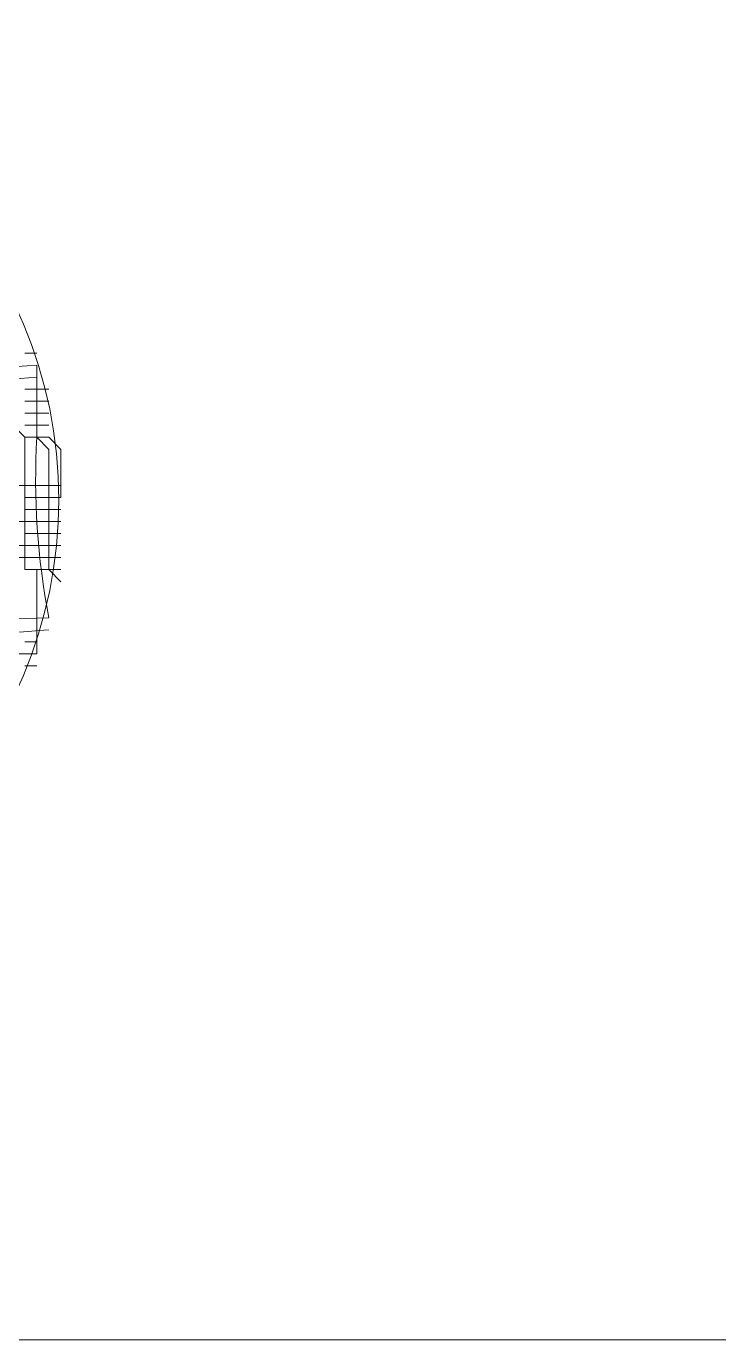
# Model space of a CAD drawing. Header units: centimetres. Extents: x -1638 to 1136, y -35 to 948.
# Drawn here: x -1089.12 to -1082.74, y 434.74 to 446.85 of the extents above; entities that cross this region are included whole.
import ezdxf

# ---------------------------------------------------------------- set-up
doc = ezdxf.new("R2010")
doc.units = ezdxf.units.CM
doc.layers.add('1 - Blocs Electriques', color=1, linetype='Continuous')
doc.layers.add('PDF _Attente électrique', color=1, linetype='Continuous')

# ---------------------------------------------------------------- blocks, each defined once
blk = doc.blocks.new('Attente électrique pour éclairage indirect')
at = {"layer": 'PDF _Attente électrique', "lineweight": 0}
for points in [[(1.6388, 1.6829), (1.5953, 1.6829), (1.5518, 1.6829), (1.5083, 1.6829), (1.4648, 1.6829), (1.4213, 1.6829), (1.3778, 1.6829), (1.3343, 1.6829), (1.2908, 1.6829), (1.2473, 1.6394), (1.2038, 1.6394), (1.1603, 1.6394), (1.1168, 1.6394), (1.0733, 1.6394), (1.0298, 1.6394), (0.9863, 1.6394), (0.9428, 1.6394), (0.8993, 1.6394), (0.8558, 1.6394), (0.8123, 1.6394), (0.7688, 1.6394, 0.030978), (0.6383, 3.0314), (3.3353, 8.0338)], [(0.2903, 2.9879, 0.082763), (0.3773, 1.9874), (0.3773, 2.0309), (0.4208, 2.0309, -0.005917), (1.5518, 2.1179), (1.5518, 2.0744), (1.5518, 2.0309), (1.5518, 1.9874), (1.5518, 1.9439), (1.5518, 1.9004), (1.5518, 1.8569), (1.5953, 1.8134), (1.5953, 1.7699), (1.5953, 1.7264), (1.5953, 1.6829), (1.5953, 1.6394), (1.5953, 1.5959), (1.5953, 1.5524), (1.5953, 1.5089), (1.5953, 1.4654), (1.5953, 1.4219), (1.5953, 1.3784), (1.6388, 1.3349)], [(0.1598, 2.8574, 0.004444), (0.2468, 1.5524), (0.2903, 1.5524), (0.2903, 1.5089), (0.2903, 1.4654), (0.2903, 1.4219), (0.3338, 1.4219), (0.3773, 1.4219), (0.4208, 1.4219), (0.4208, 1.3784), (0.4208, 1.3349), (0.4208, 1.2914), (0.4208, 1.2479), (0.4208, 1.2044), (0.4208, 1.1609), (0.4208, 1.1174), (0.4208, 1.0739, 0.002732), (1.5953, 1.1609)], [(0.6383, 2.8574, 0.030978), (0.7688, 1.4654), (0.7688, 1.5089), (0.8123, 1.5089), (0.8558, 1.5089), (0.8993, 1.5089), (0.9428, 1.5089), (0.9863, 1.5089), (1.0298, 1.5089), (1.0733, 1.5089), (1.1168, 1.5089), (1.1603, 1.5089), (1.2038, 1.5089), (1.2473, 1.5524), (1.2908, 1.5524), (1.3343, 1.5524), (1.3778, 1.5524), (1.4213, 1.5524), (1.4648, 1.5524), (1.5083, 1.5524), (1.5518, 1.5524), (1.5953, 1.5524), (1.6388, 1.5524)], [(1.5518, 1.8569, 0.062258), (1.5953, 1.2044, 0.035081), (0.2468, 1.0739, -0.032811), (0.1163, 2.5094)], [(1.5518, 2.0744, 0.008264), (0.5948, 1.9874), (0.5948, 2.0309), (0.5948, 2.0744), (0.5948, 2.1179), (0.5948, 2.1614), (0.5948, 2.2049), (0.5948, 2.2484), (0.5948, 2.2919), (0.5948, 2.3354), (0.5948, 2.3789), (0.5948, 2.4224), (0.5948, 2.4659), (0.5513, 2.5094)], [(1.0298, 2.5094, -0.027352), (1.1603, 1.0739), (1.2038, 1.0739), (1.2473, 1.0739), (1.2908, 1.0739), (1.3343, 1.0739), (1.3778, 1.0739), (1.4213, 1.0739), (1.4648, 1.0739), (1.5083, 1.0739), (1.5518, 1.0739), (1.5518, 1.1174), (1.5518, 1.1609), (1.5518, 1.2044), (1.5518, 1.2479), (1.5518, 1.2914), (1.5518, 1.3349), (1.5518, 1.3784)]]:
    blk.add_lwpolyline(points, format="xyb", dxfattribs=at)
for points in [[(1.5083, 1.5089), (1.5518, 1.5089), (1.5953, 1.5089), (1.6388, 1.5089)], [(1.5083, 1.9004), (1.5518, 1.9004), (1.5953, 1.9004)], [(1.5083, 1.9874), (1.5518, 1.9874), (1.5953, 1.9874)], [(1.5083, 2.1614), (1.5518, 2.1614)], [(1.5083, 1.8569), (1.5518, 1.8569), (1.5953, 1.8569), (1.6388, 1.8134), (1.6388, 1.7699), (1.6388, 1.7264), (1.6388, 1.6829), (1.6388, 1.6394), (1.5953, 1.6394), (1.5518, 1.6394), (1.5083, 1.6394)], [(1.5083, 1.9439), (1.5518, 1.9439), (1.5953, 1.9439)], [(1.5083, 2.0309), (1.5518, 2.0309), (1.5953, 2.0309)], [(1.5083, 1.5959), (1.5518, 1.5959), (1.5953, 1.5959), (1.6388, 1.5959)], [(1.4648, 2.1614), (1.4648, 2.1179), (1.4648, 2.0744), (1.4648, 2.0309), (1.4648, 1.9874), (1.4648, 1.9439), (1.4648, 1.9004), (1.5083, 1.8569), (1.5083, 1.8134), (1.5083, 1.7699), (1.5083, 1.7264), (1.5083, 1.6829), (1.5083, 1.6394), (1.5083, 1.5959), (1.5083, 1.5524), (1.5083, 1.5089), (1.5083, 1.4654), (1.5083, 1.4219), (1.5083, 1.3784), (1.5518, 1.3784), (1.5953, 1.3784), (1.6388, 1.3784)], [(1.5083, 1.1174), (1.5518, 1.1174)], [(1.5083, 1.0304), (1.5518, 1.0304)], [(1.2038, 1.9004), (1.2038, 1.8569), (1.2038, 1.8134), (1.2038, 1.7699), (1.2038, 1.7264), (1.2038, 1.6829), (1.2038, 1.6394), (1.2038, 1.5959), (1.2038, 1.5524), (1.2038, 1.5089), (1.2038, 1.4654), (1.2473, 1.4654), (1.2908, 1.4654), (1.3343, 1.4654), (1.3778, 1.4654), (1.4213, 1.4654), (1.4648, 1.4654), (1.5083, 1.4654), (1.5518, 1.4654), (1.5953, 1.4654), (1.6388, 1.4654)], [(1.5518, 1.8134), (1.5518, 1.8134)], [(1.5953, 1.8134), (1.5953, 1.8134)], [(1.6388, 1.8134), (1.6388, 1.8134)], [(1.5518, 1.7699), (1.5518, 1.7699)], [(1.5953, 1.7699), (1.5953, 1.7699)], [(1.6388, 1.7699), (1.6388, 1.7699)], [(1.5518, 1.7264), (1.5518, 1.7264)], [(1.5953, 1.7264), (1.5953, 1.7264)], [(1.6388, 1.7264), (1.6388, 1.7264)], [(1.2038, 1.2914), (1.2038, 1.3349), (1.2038, 1.3784), (1.2038, 1.4219), (1.2473, 1.4219), (1.2908, 1.4219), (1.3343, 1.4219), (1.3778, 1.4219), (1.4213, 1.4219), (1.4648, 1.4219), (1.5083, 1.4219), (1.5518, 1.4219), (1.5953, 1.4219), (1.6388, 1.4219)], [(1.5518, 1.3349), (1.5518, 1.3349)], [(1.5953, 1.3349), (1.5953, 1.3349)], [(1.5518, 1.2914), (1.5518, 1.2914)], [(1.5953, 1.2914), (1.5953, 1.2914)], [(1.5518, 1.2479), (1.5518, 1.2479)], [(1.5953, 1.2479), (1.5953, 1.2479)]]:
    blk.add_lwpolyline(points, dxfattribs=at)
blk.add_circle((0, 1.6313), 1.6313, dxfattribs=at)

msp = doc.modelspace()

# ---------------------------------------------------------------- linework, layer by layer
at = {"layer": '1 - Blocs Electriques', "color": 7, "lineweight": 0, "true_color": 0xffffff}
msp.add_line((-1140.08, 434.736), (-685.571, 434.736), dxfattribs=at)
msp.add_lwpolyline([(-1140.08, 434.736), (-685.571, 434.736)], dxfattribs=at)

# ---------------------------------------------------------------- block references
at = {"xscale": 2.551555824457822, "yscale": 2.551555824457822, "zscale": 2.551555824457822}
msp.add_blockref('Attente électrique pour éclairage indirect', (-1092.984, 438.322), dxfattribs=at)

doc.saveas('drawing.dxf')
